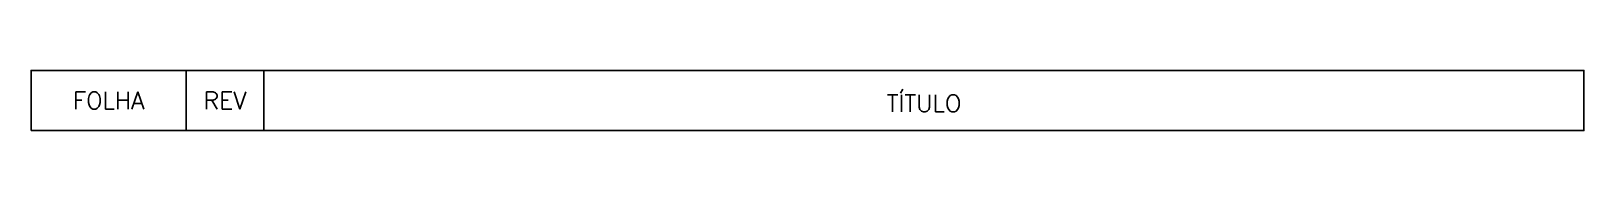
# Model space of a CAD drawing. Header units: millimetres. Extents: x 433 to 613, y 467 to 474.
import ezdxf
from ezdxf.enums import TextEntityAlignment as Align

# ---------------------------------------------------------------- set-up
doc = ezdxf.new("R2010")
doc.units = ezdxf.units.MM
doc.header["$MEASUREMENT"] = 0
doc.layers.get('0').update_dxf_attribs({"linetype": 'CONTINUOUS'})
doc.styles.add('romans', font='romans.shx', dxfattribs={"width": 0.9})

msp = doc.modelspace()

# ---------------------------------------------------------------- linework, layer by layer
at = {"color": 7}
for p, q in [((451.41, 474.37), (451.41, 467.37)), ((460.41, 474.37), (460.41, 467.37))]:
    msp.add_line(p, q, dxfattribs=at)
msp.add_lwpolyline([(433.41, 467.37), (613.41, 467.37), (613.41, 474.37), (433.41, 474.37)], close=True, dxfattribs=at)

# ---------------------------------------------------------------- texts
at = {"color": 7, "style": 'romans'}
for s, p in [('FOLHA', (442.41, 470.87)), ('REV', (455.91, 470.87)), ('TÍTULO', (536.91, 470.87))]:
    msp.add_text(s, height=2, dxfattribs=at).set_placement(p, align=Align.MIDDLE)

doc.saveas('drawing.dxf')
